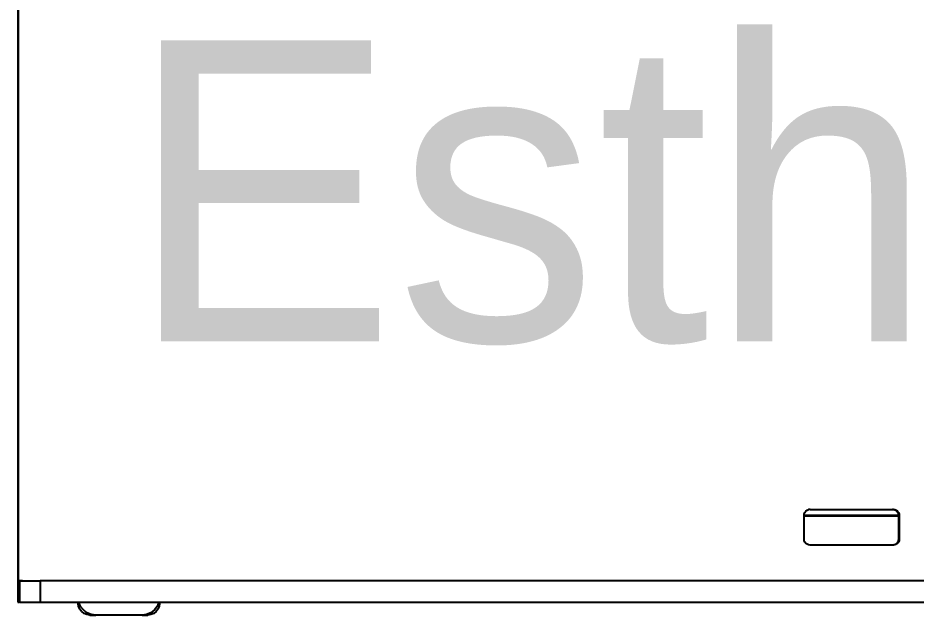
# Model space of a CAD drawing. Extents: x -4.2 to 4.2, y -5.7 to 5.7.
# Drawn here: x 0.285 to 0.882, y -0.003 to 0.394 of the extents above; entities that cross this region are included whole.
import ezdxf

# ---------------------------------------------------------------- set-up
doc = ezdxf.new("R2010")
doc.units = 0
doc.layers.get('0').update_dxf_attribs({"linetype": 'CONTINUOUS'})

msp = doc.modelspace()

# ---------------------------------------------------------------- linework, layer by layer
for p, q in [((0.28528, 0.57623), (0.28528, 0.02)), ((0.28546, 0.57659), (0.28546, 0.02001)), ((0.80853, 0.06553), (0.80916, 0.06635)), ((0.80916, 0.06635), (0.80998, 0.06698)), ((0.80998, 0.06698), (0.81093, 0.06738)), ((0.81195, 0.06751), (0.81093, 0.06738)), ((0.81195, 0.06751), (0.86683, 0.06747)), ((0.86737, 0.06751), (0.86683, 0.06747)), ((0.86683, 0.06747), (0.86785, 0.06734)), ((0.86737, 0.06751), (0.8684, 0.06738)), ((0.86785, 0.06734), (0.86881, 0.06694)), ((0.8684, 0.06738), (0.86935, 0.06698)), ((0.86881, 0.06694), (0.86963, 0.06631)), ((0.86935, 0.06698), (0.87017, 0.06635)), ((0.86963, 0.06631), (0.87026, 0.06549)), ((0.87017, 0.06635), (0.8708, 0.06553)), ((0.808, 0.06356), (0.80802, 0.06371)), ((0.808, 0.06297), (0.808, 0.06356)), ((0.87079, 0.06297), (0.808, 0.06297)), ((0.808, 0.04772), (0.808, 0.06297)), ((0.80802, 0.06371), (0.80813, 0.06458)), ((0.80802, 0.06371), (0.87076, 0.06371)), ((0.80813, 0.06458), (0.80853, 0.06553)), ((0.87026, 0.06549), (0.87065, 0.06454)), ((0.87065, 0.06454), (0.87076, 0.06371)), ((0.87076, 0.06371), (0.87079, 0.06352)), ((0.87133, 0.06355), (0.87079, 0.06352)), ((0.87079, 0.06352), (0.87079, 0.06297)), ((0.87079, 0.06297), (0.87079, 0.04769)), ((0.8708, 0.06553), (0.87119, 0.06458)), ((0.87119, 0.06458), (0.87133, 0.06355)), ((0.87133, 0.06355), (0.87133, 0.04772)), ((0.80813, 0.0467), (0.808, 0.04772)), ((0.80853, 0.04574), (0.80813, 0.0467)), ((0.80916, 0.04492), (0.80853, 0.04574)), ((0.80998, 0.04429), (0.80916, 0.04492)), ((0.81093, 0.0439), (0.80998, 0.04429)), ((0.81196, 0.04376), (0.81093, 0.0439)), ((0.86737, 0.04376), (0.81196, 0.04376)), ((0.86785, 0.04387), (0.86737, 0.04376)), ((0.86881, 0.04426), (0.86785, 0.04387)), ((0.8684, 0.0439), (0.86785, 0.04387)), ((0.86935, 0.04429), (0.8684, 0.0439)), ((0.86963, 0.04489), (0.86881, 0.04426)), ((0.87017, 0.04492), (0.86935, 0.04429)), ((0.87026, 0.04571), (0.86963, 0.04489)), ((0.8708, 0.04574), (0.87017, 0.04492)), ((0.87065, 0.04667), (0.87026, 0.04571)), ((0.87079, 0.04769), (0.87065, 0.04667)), ((0.87133, 0.04772), (0.87079, 0.04769)), ((0.87119, 0.0467), (0.8708, 0.04574)), ((0.87133, 0.04772), (0.87119, 0.0467)), ((0.28528, 0.02), (0.28546, 0.02001)), ((0.28528, 0.02), (0.28528, 0.00576)), ((0.28546, 0.02001), (0.2863, 0.02007)), ((0.2868, 0.02007), (0.2863, 0.02007)), ((0.2863, 0.02007), (0.2863, 0.00578)), ((0.28819, 0.02007), (0.2868, 0.02007)), ((0.2868, 0.02), (0.28819, 0.02)), ((0.28819, 0.02007), (0.29997, 0.02008)), ((1.3853, 0.02008), (0.29997, 0.02008)), ((0.29997, 0.02008), (0.29997, 0.00578)), ((0.28528, 0.00576), (0.2863, 0.00578)), ((0.2868, 0.00578), (0.2863, 0.00578)), ((0.2868, 0.00578), (0.29997, 0.00578)), ((0.29997, 0.00578), (0.32535, 0.00578)), ((0.32535, 0.00578), (0.32535, 0.00499)), ((0.32535, 0.00578), (0.3254, 0.00578)), ((0.32562, 0.00299), (0.32535, 0.00499)), ((0.3254, 0.00499), (0.32535, 0.00499)), ((0.3254, 0.00578), (0.3254, 0.00499)), ((0.3254, 0.00578), (0.32583, 0.00576)), ((0.32566, 0.00299), (0.3254, 0.00499)), ((0.32639, 0.00113), (0.32562, 0.00299)), ((0.32643, 0.00113), (0.32566, 0.00299)), ((0.32583, 0.00576), (0.32582, 0.00578)), ((0.32695, 0.00306), (0.32583, 0.00576)), ((0.32583, 0.00576), (0.37895, 0.00576)), ((0.32643, 0.00113), (0.32639, 0.00113)), ((0.32761, -0.00046), (0.32643, 0.00113)), ((0.32879, 0.00067), (0.32695, 0.00306)), ((0.33118, -0.00117), (0.32879, 0.00067)), ((0.376, 0.00067), (0.3736, -0.00117)), ((0.37783, 0.00306), (0.376, 0.00067)), ((0.37835, 0.00113), (0.37713, -0.00046)), ((0.37895, 0.00576), (0.37783, 0.00306)), ((0.37912, 0.00299), (0.37835, 0.00113)), ((0.37896, 0.00578), (0.37895, 0.00576)), ((0.37895, 0.00576), (0.37938, 0.00578)), ((0.37938, 0.00499), (0.37912, 0.00299)), ((0.37938, 0.00499), (0.37938, 0.00578)), ((0.37938, 0.00578), (1.26637, 0.00578)), ((0.32766, -0.00046), (0.32761, -0.00046)), ((0.32921, -0.00169), (0.32766, -0.00046)), ((0.32925, -0.00169), (0.32921, -0.00169)), ((0.33107, -0.00246), (0.32925, -0.00169)), ((0.33111, -0.00246), (0.33107, -0.00246)), ((0.33306, -0.00272), (0.33111, -0.00246)), ((0.33397, -0.00233), (0.33118, -0.00117)), ((0.33311, -0.00272), (0.33306, -0.00272)), ((0.33311, -0.00272), (0.33697, -0.00272)), ((0.33697, -0.00272), (0.33397, -0.00233)), ((0.36782, -0.00272), (0.33697, -0.00272)), ((0.37081, -0.00233), (0.36782, -0.00272)), ((0.36782, -0.00272), (0.37167, -0.00272)), ((0.3736, -0.00117), (0.37081, -0.00233)), ((0.37367, -0.00246), (0.37167, -0.00272)), ((0.37553, -0.00169), (0.37367, -0.00246)), ((0.37713, -0.00046), (0.37553, -0.00169))]:
    msp.add_line(p, q)

# ---------------------------------------------------------------- texts
msp.add_text('Esther', height=0.2).set_placement((0.35848, 0.17933))

doc.saveas('drawing.dxf')
